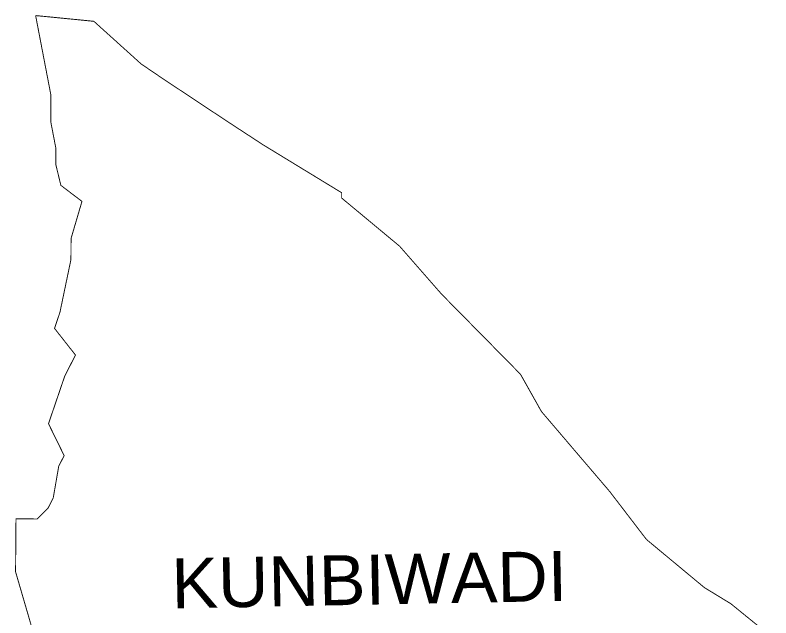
# Model space of a CAD drawing. Header units: metres. Extents: x 283358 to 285408, y 2014367 to 2017145.
# Drawn here: x 283394 to 285038, y 2015833 to 2017145 of the extents above; entities that cross this region are included whole.
import ezdxf

# ---------------------------------------------------------------- set-up
doc = ezdxf.new("R2010")
doc.units = ezdxf.units.M
doc.header["$MEASUREMENT"] = 0
doc.layers.add('VILLAGE NAME', color=250, linetype='Continuous')
doc.styles.get("Standard").update_dxf_attribs({"font": 'simplex.shx'})

msp = doc.modelspace()

# ---------------------------------------------------------------- linework, layer by layer
at = {"color": 6, "const_width": 2, "flags": 128}
for points in [[(283428.5, 2015818.1), (283394.8, 2015933.7), (283395.7, 2016048.9), (283441.8, 2016048.6), (283463.3, 2016069.8), (283465, 2016071.5), (283476.7, 2016094.4), (283488.7, 2016163.5), (283500.5, 2016186.4), (283466.4, 2016255.8), (283501.7, 2016359.3), (283525.1, 2016405.2), (283479.5, 2016463.2), (283491.2, 2016497.7), (283515.2, 2016612.8), (283515.5, 2016658.9), (283539.2, 2016739.4), (283493.3, 2016774.3), (283482.1, 2016820.5), (283482.4, 2016855.1), (283471.3, 2016912.8), (283471.7, 2016970.4), (283438.4, 2017143.6)], [(283438.4, 2017143.6), (283565.1, 2017131.1), (283668.2, 2017038.1), (283715.9, 2017005.8), (283851.7, 2016915.7), (283932, 2016863.2), (284018, 2016810.7), (284104.1, 2016758.2), (284104, 2016746.7), (284230, 2016642), (284321.4, 2016537.6), (284401.5, 2016456.3), (284493, 2016363.4), (284538.5, 2016282.4), (284612.7, 2016195.4), (284687, 2016108.4), (284766.9, 2016004.1), (284892.9, 2015899.4), (284950.3, 2015864.4), (285036.6, 2015794.3)]]:
    msp.add_lwpolyline(points, dxfattribs=at)

# ---------------------------------------------------------------- texts
at = {"layer": 'VILLAGE NAME', "insert": (283732.7, 2015962.7), "char_height": 108.748, "attachment_point": 1, "rotation": 1.1028}
msp.add_mtext_dynamic_manual_height_columns('{\\fArial|b0|i0|c0|p34;KUNBIWADI}', width=726.929, gutter_width=543.7, heights=[0], dxfattribs=at)

doc.saveas('drawing.dxf')
